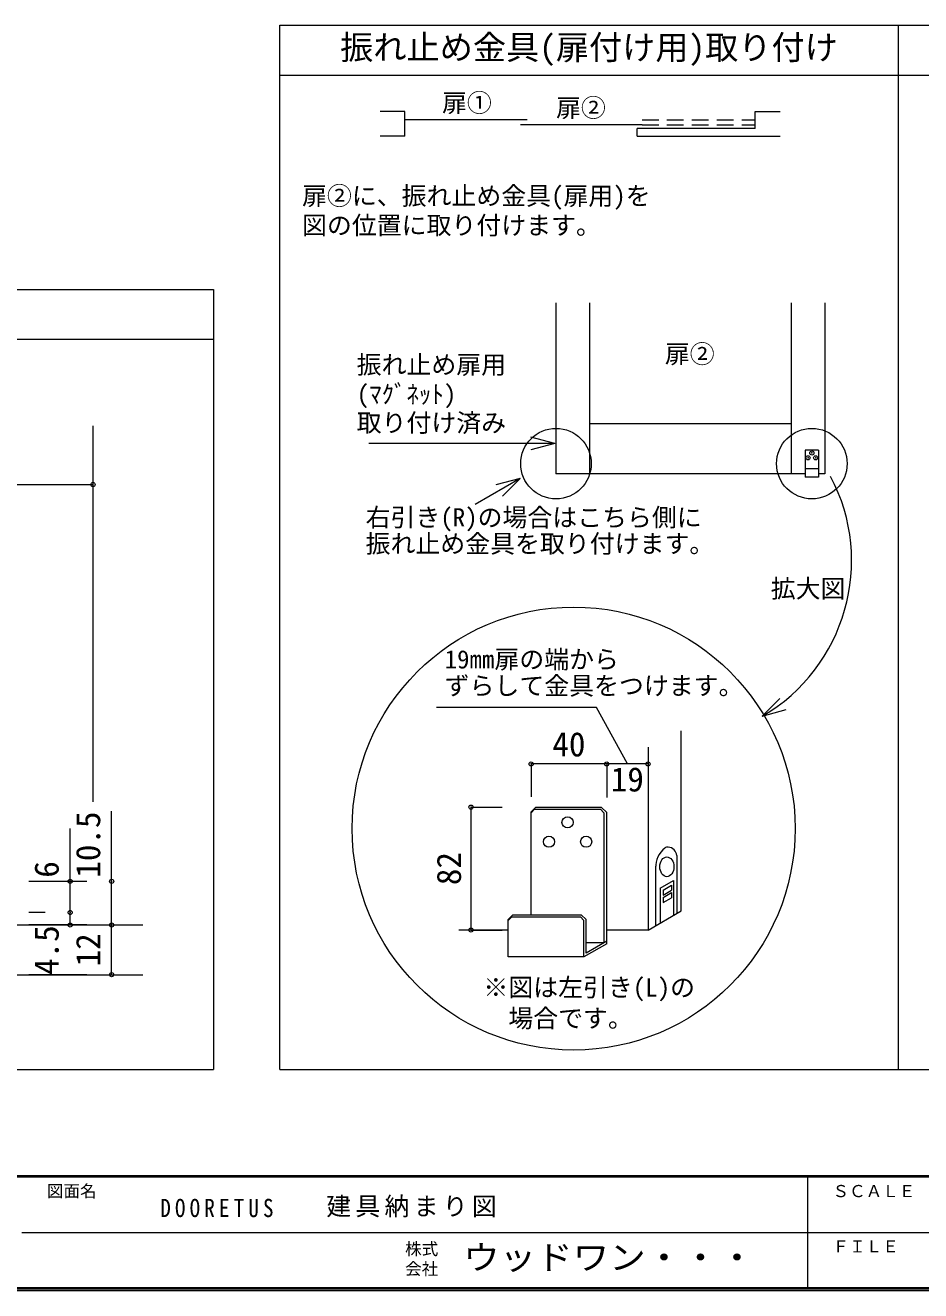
# Model space of a CAD drawing. Units: millimetres at full size, sheet at 1:5, with parts at other scales. Extents: x -973 to 977, y -718 to 696.
# Drawn here: x 4 to 543, y -701 to 62 of the extents above; entities that cross this region are included whole.
import ezdxf
from ezdxf.enums import TextEntityAlignment as Align

# ---------------------------------------------------------------- set-up
doc = ezdxf.new("R2010")
doc.units = ezdxf.units.MM
doc.header["$LTSCALE"] = 5
doc.header["$PDMODE"] = 32
doc.header["$PDSIZE"] = 2.5
doc.linetypes.add('DASHED2', pattern=[3, 2, -1])
for name, color, linetype, lineweight in [('0-3_仕上げ', 2, 'Continuous', 9), ('0-6_扉', 7, 'Continuous', 9), ('0-7_金物', 7, 'Continuous', 9), ('0-8_戸当り', 3, 'Continuous', 9), ('0-A_文字', 7, 'Continuous', 9), ('0-B_寸法', 7, 'Continuous', 9), ('1-3_仕上げ', 2, 'Continuous', 9), ('1-4_枠', 3, 'Continuous', 9), ('1-B_寸法', 7, 'Continuous', 9), ('F-1_枠', 6, 'Continuous', 9)]:
    doc.layers.add(name, color=color, linetype=linetype, lineweight=lineweight)
doc.layers.add('F-0_補助線', color=7, linetype='Continuous')
doc.layers.add('F-A_文字', color=7, linetype='Continuous')
doc.styles.add('ＭＳ ゴシック', font='')
doc.styles.get('ＭＳ ゴシック').set_extended_font_data('MS Gothic')

msp = doc.modelspace()

# ---------------------------------------------------------------- linework, layer by layer
at = {"layer": '0-3_仕上げ', "color": 4}
for p, q in [((343.69, -105.57), (343.69, -208.587)), ((465.09, -105.57), (465.09, -208.587)), ((465.09, -178.587), (343.69, -178.587))]:
    msp.add_line(p, q, dxfattribs=at)
at = {"layer": '0-6_扉', "color": 2}
for p, q in [((323.39, -105.57), (323.39, -208.587)), ((485.39, -105.57), (485.39, -208.587)), ((485.39, -208.587), (481.59, -208.587))]:
    msp.add_line(p, q, dxfattribs=at)
at = {"layer": '0-6_扉', "color": 3}
for p, q in [((323.39, -105.57), (323.39, -208.587)), ((485.39, -105.57), (485.39, -208.587)), ((473.59, -208.587), (323.39, -208.587)), ((398.758, -472.026), (398.758, -363.412)), ((378.884, -483.5), (398.758, -472.026)), ((294.664, -483.5), (264.832, -483.5))]:
    msp.add_line(p, q, dxfattribs=at)
at = {"layer": '0-6_扉'}
for p, q in [((311.248, -409.438), (308.441, -412.246)), ((310.562, -410.733), (308.441, -412.854)), ((311.248, -409.438), (350.733, -409.438)), ((350.733, -409.438), (353.986, -412.691)), ((308.441, -474.366), (308.441, -412.246)), ((352.318, -412.854), (352.318, -491.209)), ((353.986, -491.74), (353.986, -412.691)), ((396.181, -438.65), (396.181, -473.513)), ((383.433, -444.96), (383.433, -480.873)), ((386.275, -458.306), (394.31, -453.667)), ((387.993, -459.407), (393.04, -456.492)), ((393.04, -456.492), (393.04, -459.579)), ((394.31, -453.667), (394.31, -474.594)), ((386.275, -458.306), (386.275, -479.233)), ((387.993, -463.848), (393.04, -460.934)), ((393.04, -460.934), (393.04, -464.02)), ((294.664, -477.174), (297.472, -474.366)), ((294.664, -477.782), (296.785, -475.661)), ((294.664, -499.694), (294.664, -477.174)), ((296.785, -475.661), (338.088, -475.661)), ((297.472, -474.366), (338.624, -474.366)), ((338.088, -475.661), (340.209, -477.782)), ((338.624, -474.366), (341.503, -477.246)), ((340.209, -499.694), (340.209, -477.782)), ((353.986, -491.74), (340.209, -499.694)), ((352.318, -491.209), (341.503, -491.209)), ((340.209, -499.694), (294.664, -499.694))]:
    msp.add_line(p, q, dxfattribs=at)
at = {"layer": '0-6_扉', "color": 3}
msp.add_lwpolyline([(378.884, -373.252), (378.884, -483.5), (353.986, -483.5)], dxfattribs=at)
at = {"layer": '0-6_扉'}
for points in [[(310.562, -410.733), (350.197, -410.733), (352.318, -412.854)], [(387.993, -459.407), (387.993, -462.493), (393.04, -459.579)], [(387.993, -463.848), (387.993, -466.934), (393.04, -464.02)], [(353.986, -490.246), (341.503, -497.453), (341.503, -477.246)]]:
    msp.add_lwpolyline(points, dxfattribs=at)
for centre in [(330.379, -418.649), (319.178, -430.311), (341.581, -430.311)]:
    msp.add_circle(centre, 3.355, dxfattribs=at)
for centre, radius, start, end in [((397.721, -445.485), 14.298, 127.57436, 182.10384), ((390.832, -436.531), 3, 84.92261, 127.57436), ((390.602, -439.119), 5.599, 4.8123, 84.92261)]:
    msp.add_arc(centre, radius, start, end, dxfattribs=at)
msp.add_ellipse((390.215, -445.414), major_axis=(0, 5.951), ratio=0.714286, dxfattribs=at)
at = {"layer": '0-7_金物'}
for p, q in [((473.59, -194.287), (473.59, -210.687)), ((481.59, -194.287), (473.59, -194.287)), ((481.59, -205.644), (473.59, -205.644))]:
    msp.add_line(p, q, dxfattribs=at)
msp.add_lwpolyline([(481.59, -194.287), (481.59, -210.687), (473.59, -210.687)], dxfattribs=at)
for p in [(475.269, -198.997), (477.59, -196.032), (479.911, -198.997)]:
    msp.add_point(p, dxfattribs=at)
at = {"layer": '0-8_戸当り', "color": 2}
for p, q in [((306.085, 4.616), (232.384, 4.616)), ((375.287, 1.616), (302.085, 1.616)), ((232.384, -5.134), (217.384, -5.134)), ((372.287, -5.134), (372.287, -0.634)), ((443.488, -0.634), (372.287, -0.634)), ((372.287, -5.134), (458.488, -5.134))]:
    msp.add_line(p, q, dxfattribs=at)
at = {"layer": '0-8_戸当り', "linetype": 'DASHED2'}
for p, q in [((375.287, 4.616), (443.488, 4.616)), ((375.287, 1.616), (443.488, 1.616))]:
    msp.add_line(p, q, dxfattribs=at)
at = {"layer": '0-8_戸当り', "color": 2}
for points in [[(232.384, -5.134), (232.384, 9.616), (217.384, 9.616)], [(443.488, -0.634), (443.488, 9.616), (458.488, 9.616)]]:
    msp.add_lwpolyline(points, dxfattribs=at)
at = {"layer": '0-A_文字', "color": 3}
for p, q in [((529.717, -567.5), (529.717, 61.633)), ((157.005, 31.633), (902.429, 31.633)), ((-465.495, -97.5), (117.005, -97.5)), ((117.005, -97.5), (117.005, -567.5)), ((-465.495, -127.5), (117.005, -127.5)), ((-465.495, -567.5), (117.005, -567.5)), ((157.005, -567.5), (902.429, -567.5))]:
    msp.add_line(p, q, dxfattribs=at)
at = {"layer": '0-A_文字', "color": 4}
for p, q in [((322.66, -190.334), (210.642, -190.334)), ((322.66, -190.334), (308.171, -186.451)), ((322.66, -190.334), (308.171, -194.216)), ((301.746, -211.462), (274.747, -227.05)), ((301.746, -211.462), (287.257, -215.345)), ((301.746, -211.462), (291.139, -222.069)), ((447.725, -354.637), (458.279, -343.979)), ((447.725, -354.637), (462.194, -350.684))]:
    msp.add_line(p, q, dxfattribs=at)
at = {"layer": '0-A_文字', "color": 3}
msp.add_lwpolyline([(157.005, -567.5), (157.005, 61.633), (902.429, 61.633)], dxfattribs=at)
at = {"layer": '0-A_文字', "color": 4}
msp.add_lwpolyline([(366.435, -383.418), (347.776, -349.472), (251.492, -349.472)], dxfattribs=at)
at = {"layer": '0-A_文字'}
for centre, radius in [((323.39, -202.487), 21.25), ((477.59, -202.487), 21.25), ((334.058, -422.391), 133.457)]:
    msp.add_circle(centre, radius, dxfattribs=at)
at = {"layer": '0-A_文字', "color": 4}
msp.add_arc((393.039, -260.979), 108.455, 300.27986, 27.91074, dxfattribs=at)
at = {"layer": '0-B_寸法', "color": 4}
for p, q in [((308.441, -383.418), (308.441, -403.246)), ((378.884, -383.418), (308.441, -383.418)), ((353.986, -383.418), (353.986, -403.691)), ((272.248, -409.438), (290.961, -409.438)), ((272.248, -483.5), (272.248, -409.438)), ((272.248, -483.5), (290.961, -483.5))]:
    msp.add_line(p, q, dxfattribs=at)
at = {"layer": '0-B_寸法'}
for p in [(308.441, -383.418), (353.986, -383.418), (378.884, -383.418), (272.248, -409.438), (272.248, -483.5)]:
    msp.add_point(p, dxfattribs=at)
at = {"layer": '1-3_仕上げ'}
for p, q in [((-410.548, -480.443), (74.452, -480.443)), ((-410.548, -510.443), (74.452, -510.443))]:
    msp.add_line(p, q, dxfattribs=at)
at = {"layer": '1-4_枠'}
msp.add_line((44.452, -179.652), (44.452, -406.208), dxfattribs=at)
at = {"layer": '1-B_寸法', "color": 4}
for p, q in [((-380.548, -215.081), (44.452, -215.081)), ((44.452, -215.081), (44.452, -270.081)), ((55.702, -480.443), (55.702, -411.991)), ((30.702, -472.943), (30.702, -422.349)), ((40.702, -454.193), (5.702, -454.193)), ((15.702, -472.943), (5.702, -472.943)), ((30.702, -480.443), (30.702, -472.943)), ((40.702, -480.443), (5.702, -480.443)), ((55.702, -510.443), (55.702, -480.443)), ((40.702, -510.443), (5.702, -510.443))]:
    msp.add_line(p, q, dxfattribs=at)
at = {"layer": '1-B_寸法'}
for p in [(44.452, -215.081), (30.702, -454.193), (55.702, -454.193), (30.702, -472.943), (30.702, -480.443), (55.702, -480.443), (55.702, -510.443)]:
    msp.add_point(p, dxfattribs=at)
at = {"layer": 'F-1_枠'}
for p, q in [((976.653, -631.667), (-973.347, -631.667)), ((976.653, -632.5), (-973.347, -632.5)), ((474.986, -632.5), (474.986, -699.167)), ((1.653, -665.833), (974.986, -665.834)), ((976.653, -699.167), (-973.347, -699.167)), ((976.653, -700), (-973.347, -700)), ((976.653, -700.833), (-973.347, -700.833))]:
    msp.add_line(p, q, dxfattribs=at)

# ---------------------------------------------------------------- texts
at = {"layer": '0-A_文字', "style": 'ＭＳ ゴシック'}
for s, height, p in [('振れ止め金具(扉付け用)取り付け', 14.66, (193.361, 36.633)), ('扉①', 11, (254.734, 6.149)), ('扉②', 11, (323.436, 3.149)), ('扉②', 11, (388.992, -145.188)), ('振れ止め扉用', 11, (203.338, -151.641)), ('(ﾏｸﾞﾈｯﾄ)', 11, (203.338, -169.453)), ('取り付け済み', 11, (203.338, -186.642)), ('拡大図', 11, (452.807, -286.549))]:
    msp.add_text(s, height=height, dxfattribs=at).set_placement(p, align=Align.BOTTOM_LEFT)
at = {"layer": '0-B_寸法', "style": 'ＭＳ ゴシック'}
for s, height, p in [('扉②に、振れ止め金具(扉用)を', 11, (170.409, -49.897)), ('図の位置に取り付けます。', 11, (170.409, -67.675)), ('右引き(R)の場合はこちら側に', 11, (208.715, -243.657)), ('振れ止め金具を取り付けます。', 11, (208.715, -259.512)), ('19㎜扉の端から', 11, (256.337, -329.198)), ('ずらして金具をつけます。', 11, (256.337, -345.092)), ('40', 14.66, (321.213, -383.304)), ('19', 14.66, (356.435, -404.435)), ('※図は左引き(L)の', 11, (279.683, -526.876)), ('\u3000場合です。', 11, (279.683, -545.457))]:
    msp.add_text(s, height=height, dxfattribs=at).set_placement(p, align=Align.BOTTOM_LEFT)
msp.add_text('82', height=14.66, rotation=90, dxfattribs=at).set_placement((270.589, -456.469), align=Align.BOTTOM_LEFT)
at = {"layer": '1-B_寸法', "style": 'ＭＳ ゴシック'}
for s, p in [('10.5', (53.202, -451.991)), ('6', (28.202, -451.991)), ('4.5', (28.202, -510.594)), ('12', (53.202, -505.443))]:
    msp.add_text(s, height=14.66, rotation=90, dxfattribs=at).set_placement(p, align=Align.BOTTOM_LEFT)
at = {"layer": 'F-0_補助線', "char_height": 11, "attachment_point": 7, "style": 'ＭＳ ゴシック'}
for s, insert in [('\\T1.39;\\W0.85;DOORETUS', (84.986, -656.667)), ('\\T1.17;建具納まり図', (184.986, -656.667))]:
    msp.add_mtext(s, dxfattribs=dict(at, insert=insert))
at = {"layer": 'F-A_文字', "style": 'ＭＳ ゴシック'}
for s, p in [('図面名', (16.653, -646.667)), ('ＳＣＡＬＥ', (489.986, -646.667)), ('株式', (232.486, -681.5)), ('ＦＩＬＥ', (489.986, -680)), ('会社', (232.486, -693.5))]:
    msp.add_text(s, height=7.331, dxfattribs=at).set_placement(p, align=Align.BOTTOM_LEFT)
at = {"layer": 'F-A_文字', "style": 'ＭＳ ゴシック', "width": 1.1}
msp.add_text('ウッドワン・・・', height=14.66, dxfattribs=at).set_placement((267.486, -692.5), align=Align.BOTTOM_LEFT)

doc.saveas('drawing.dxf')
